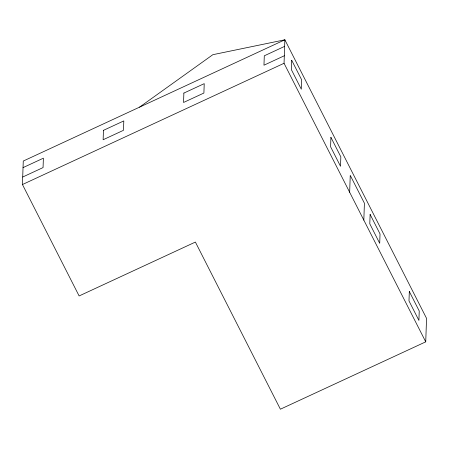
<?xml version="1.0" encoding="UTF-8"?>
<svg xmlns="http://www.w3.org/2000/svg" width="449" height="449" viewBox="0 0 449 449"><rect width="100%" height="100%" fill="white"/><g stroke="black" fill="none" stroke-linecap="round" stroke-linejoin="round"><path stroke-width="0.67" d="M22.45 184.533L23.269 161.045L284.868 39.798L426.55 318.358L425.731 341.841L280.395 409.202L195.388 242.067L79.125 295.953L22.45 184.533L284.049 63.287L284.868 39.798L212.86 54.688L139.538 107.159M349.659 192.279L350.248 175.368L364.414 203.223L363.825 220.133M23.039 167.623L43.385 158.188L43.059 167.584L22.714 177.018M284.638 46.376L264.293 55.805L263.967 65.2L284.312 55.766M284.049 63.287L425.731 341.841M103.455 130.35L103.13 139.746L123.475 130.311L123.806 120.916L103.455 130.35M183.877 93.078L183.546 102.473L203.897 93.038L204.222 83.649L183.877 93.078M291.721 60.301L291.395 69.696L301.313 89.194L301.644 79.799L291.721 60.301M330.924 137.372L330.593 146.767L340.51 166.265L340.842 156.869L330.924 137.372M370.122 214.437L369.791 223.832L379.708 243.33L380.039 233.935L370.122 214.437M409.32 291.508L408.988 300.903L418.906 320.401L419.237 311.005L409.32 291.508"/></g></svg>
